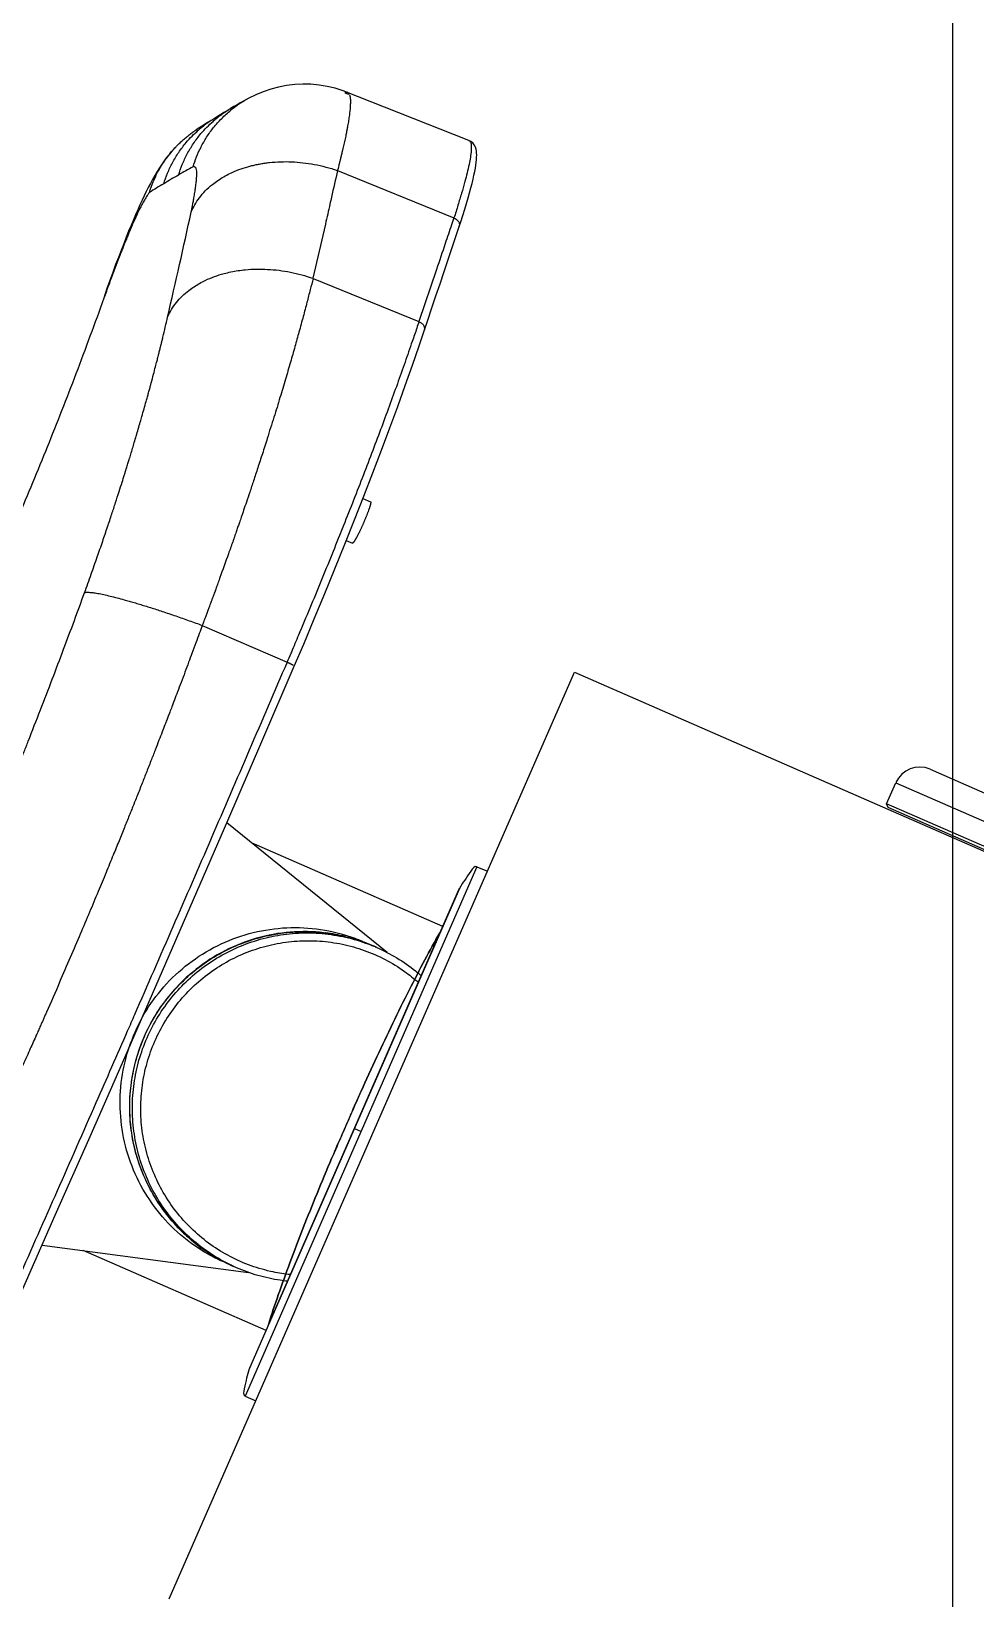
# Model space of a CAD drawing. Header units: millimetres. Extents: x 1145859089 to 1147511753, y -1047484727 to -1047247487.
# Drawn here: x 1146004981.5 to 1146005144.9, y -1047431132 to -1047430860.8 of the extents above; entities that cross this region are included whole.
import ezdxf
from ezdxf.xclip import XClip

# ---------------------------------------------------------------- set-up
doc = ezdxf.new("R2010")
doc.units = ezdxf.units.MM
doc.header["$LTSCALE"] = 100
doc.header["$MEASUREMENT"] = 0
doc.header["$XCLIPFRAME"] = 2
doc.layers.get('0').update_dxf_attribs({"linetype": 'CONTINUOUS'})
doc.layers.add('XREF', color=135, linetype='CONTINUOUS')
doc.layers.add('단지배치도$0$W240910', color=135, linetype='CONTINUOUS')

# ---------------------------------------------------------------- blocks, each defined once
blk = doc.blocks.new('단지배치도$0$zw$9902')
at = {"layer": '단지배치도$0$W240910', "ltscale": 5}
blk.add_line((67000.06, -51499.98), (67000.06, -67681.69), dxfattribs=at)
at = {"layer": '단지배치도$0$W240910', "linetype": 'ByBlock', "ltscale": 20}
for p, q in [((66880.79, -59501.94), (66879.51, -59502.47)), ((66882.11, -59501.49), (66880.79, -59501.94)), ((66883.46, -59501.14), (66882.11, -59501.49)), ((66884.84, -59500.87), (66883.46, -59501.14)), ((66886.24, -59500.71), (66884.84, -59500.87)), ((66887.65, -59500.64), (66886.24, -59500.71)), ((66889.06, -59500.66), (66887.65, -59500.64)), ((66890.47, -59500.79), (66889.06, -59500.66)), ((66891.88, -59501.02), (66890.47, -59500.79)), ((66893.27, -59501.34), (66891.88, -59501.02)), ((66894.63, -59501.76), (66893.27, -59501.34)), ((66916.4, -59510.37), (66894.63, -59501.76)), ((66875.72, -59504.52), (66875.15, -59504.87)), ((66876.27, -59504.19), (66875.72, -59504.52)), ((66876.83, -59503.87), (66876.27, -59504.19)), ((66877.38, -59503.56), (66876.83, -59503.87)), ((66877.92, -59503.26), (66877.38, -59503.56)), ((66878.28, -59503.08), (66877.47, -59503.54)), ((66878.28, -59503.08), (66877.92, -59503.26)), ((66879.51, -59502.47), (66878.28, -59503.08)), ((66871.16, -59507.28), (66870.63, -59507.61)), ((66871.69, -59506.96), (66871.16, -59507.28)), ((66871.78, -59506.94), (66871.36, -59507.23)), ((66872.18, -59506.68), (66871.69, -59506.96)), ((66872.34, -59506.57), (66872.18, -59506.68)), ((66872.9, -59506.21), (66872.34, -59506.57)), ((66873.45, -59505.87), (66872.9, -59506.21)), ((66874, -59505.54), (66873.45, -59505.87)), ((66874.54, -59505.23), (66874, -59505.54)), ((66874.58, -59505.23), (66874.15, -59505.52)), ((66875.01, -59504.96), (66874.54, -59505.23)), ((66875.15, -59504.87), (66875.01, -59504.96)), ((66869, -59508.69), (66868.61, -59508.96)), ((66869.55, -59508.31), (66869, -59508.69)), ((66870.09, -59507.96), (66869.55, -59508.31)), ((66870.63, -59507.61), (66870.09, -59507.96)), ((66864.86, -59512.4), (66864.31, -59513.07)), ((66865.44, -59511.75), (66864.86, -59512.4)), ((66865.71, -59511.46), (66865.44, -59511.75)), ((66916.73, -59510.54), (66916.39, -59510.36)), ((66916.39, -59510.37), (66916.4, -59510.37)), ((66916.4, -59510.37), (66916.41, -59510.37)), ((66917.06, -59510.81), (66916.73, -59510.54)), ((66917.33, -59511.15), (66917.06, -59510.81)), ((66917.51, -59511.51), (66917.33, -59511.15)), ((66917.62, -59511.86), (66917.51, -59511.51)), ((66917.69, -59512.19), (66917.62, -59511.86)), ((66917.73, -59512.54), (66917.69, -59512.19)), ((66917.74, -59512.91), (66917.73, -59512.54)), ((66862.86, -59515.1), (66862.43, -59515.77)), ((66863.31, -59514.43), (66862.86, -59515.1)), ((66863.79, -59513.75), (66863.31, -59514.43)), ((66864.31, -59513.07), (66863.79, -59513.75)), ((66917.4, -59515.77), (66917.51, -59515.19)), ((66917.51, -59515.19), (66917.59, -59514.65)), ((66917.59, -59514.65), (66917.66, -59514.16)), ((66917.66, -59514.16), (66917.71, -59513.71)), ((66917.71, -59513.71), (66917.73, -59513.29)), ((66917.73, -59513.29), (66917.74, -59512.91)), ((66861.27, -59517.81), (66860.9, -59518.51)), ((66861.64, -59517.12), (66861.27, -59517.81)), ((66862.03, -59516.44), (66861.64, -59517.12)), ((66862.43, -59515.77), (66862.03, -59516.44)), ((66893.65, -59515.58), (66913.78, -59523.78)), ((66916.74, -59518.59), (66916.94, -59517.8)), ((66916.94, -59517.8), (66917.11, -59517.07)), ((66917.11, -59517.07), (66917.27, -59516.39)), ((66917.27, -59516.39), (66917.4, -59515.77)), ((66859.82, -59520.73), (66859.46, -59521.53)), ((66860.18, -59519.97), (66859.82, -59520.73)), ((66860.54, -59519.23), (66860.18, -59519.97)), ((66860.9, -59518.51), (66860.54, -59519.23)), ((66915.98, -59521.27), (66916.26, -59520.32)), ((66916.26, -59520.32), (66916.51, -59519.43)), ((66916.51, -59519.43), (66916.74, -59518.59)), ((66858.71, -59523.22), (66858.32, -59524.13)), ((66859.09, -59522.36), (66858.71, -59523.22)), ((66859.46, -59521.53), (66859.09, -59522.36)), ((66914.98, -59524.47), (66915.34, -59523.35)), ((66915.34, -59523.35), (66915.68, -59522.28)), ((66915.68, -59522.28), (66915.98, -59521.27)), ((66857.51, -59526.09), (66857.09, -59527.14)), ((66857.92, -59525.09), (66857.51, -59526.09)), ((66858.32, -59524.13), (66857.92, -59525.09)), ((66891.56, -59524.84), (66889.37, -59534.23)), ((66913.78, -59523.78), (66913.38, -59524.99)), ((66913.5, -59528.92), (66914.73, -59525.24)), ((66913.78, -59523.78), (66913.83, -59523.8)), ((66914.73, -59525.24), (66914.98, -59524.47)), ((66856.65, -59528.25), (66856.2, -59529.4)), ((66857.09, -59527.14), (66856.65, -59528.25)), ((66912.8, -59531), (66913.5, -59528.92)), ((66855.74, -59530.61), (66855.26, -59531.87)), ((66856.2, -59529.4), (66855.74, -59530.61)), ((66912.1, -59533.08), (66912.8, -59531)), ((66854.76, -59533.2), (66854.25, -59534.59)), ((66855.26, -59531.87), (66854.76, -59533.2)), ((66889.42, -59534.25), (66889.37, -59534.23)), ((66889.42, -59534.25), (66907.73, -59541.72)), ((66910.79, -59532.69), (66907.73, -59541.72)), ((66911.39, -59535.17), (66912.1, -59533.08)), ((66853.73, -59536.02), (66853.24, -59537.65)), ((66854.25, -59534.59), (66853.73, -59536.02)), ((66910.69, -59537.27), (66911.39, -59535.17)), ((66909.26, -59541.48), (66909.97, -59539.37)), ((66909.97, -59539.37), (66910.69, -59537.27)), ((66907.73, -59541.72), (66907.78, -59541.74)), ((66908.69, -59543.17), (66909.26, -59541.48)), ((66907.76, -59545.93), (66908.69, -59543.16)), ((66906.61, -59549.29), (66907.76, -59545.93)), ((66905.38, -59552.78), (66906.61, -59549.29)), ((66904.08, -59556.39), (66905.38, -59552.78)), ((66902.71, -59560.12), (66904.08, -59556.39)), ((66901.27, -59563.97), (66902.71, -59560.12)), ((66899.77, -59567.91), (66901.27, -59563.97)), ((66898.21, -59571.94), (66899.77, -59567.91)), ((66896.59, -59576.05), (66898.21, -59571.94)), ((66898.05, -59572.33), (66899.38, -59572.91)), ((66894.92, -59580.24), (66896.59, -59576.05)), ((66893.21, -59584.49), (66894.92, -59580.24)), ((66895.18, -59579.58), (66896.26, -59580.05)), ((66891.44, -59588.8), (66893.21, -59584.49)), ((66889.64, -59593.15), (66891.44, -59588.8)), ((66887.8, -59597.53), (66889.64, -59593.15)), ((66870.25, -59594.31), (66884.97, -59600.69)), ((66885.67, -59598.95), (66885.6, -59599.11)), ((66886.17, -59601.36), (66887.8, -59597.53)), ((66880.58, -59614.39), (66886.17, -59601.36)), ((66864.54, -59762.76), (66934.67, -59602.42)), ((66934.67, -59602.42), (67085.01, -59668.18)), ((66874.68, -59628.06), (66880.58, -59614.39)), ((66996.2, -59619.2), (67084.06, -59657.63)), ((66988.67, -59625.18), (66990.27, -59621.52)), ((66990.27, -59621.52), (67082.26, -59661.75)), ((67080.66, -59665.41), (66988.67, -59625.18)), ((66988.93, -59625.84), (66988.67, -59625.18)), ((67080.46, -59665.87), (66988.93, -59625.84)), ((66868.76, -59641.74), (66874.68, -59628.06)), ((66902.22, -59650.9), (66874.5, -59628.49)), ((66911.86, -59646.41), (66878.76, -59631.93)), ((66911.86, -59646.41), (66878.76, -59631.93)), ((66917.77, -59636.06), (66877.7, -59727.68)), ((66917.77, -59636.06), (66919.6, -59636.86)), ((66914.74, -59639.82), (66878.42, -59722.87)), ((66914.72, -59639.86), (66881.67, -59715.43)), ((66862.81, -59655.42), (66868.76, -59641.74)), ((66899.93, -59649.81), (66899.94, -59649.82)), ((66899.94, -59649.82), (66899.97, -59649.83)), ((66900.43, -59650.03), (66899.97, -59649.83)), ((66856.83, -59669.09), (66862.81, -59655.42)), ((66850.84, -59682.75), (66856.83, -59669.09)), ((66895.91, -59679.05), (66894.42, -59682.44)), ((66895.91, -59679.05), (66895.93, -59679.01)), ((66895.94, -59678.97), (66895.93, -59679.01)), ((66844.82, -59696.39), (66850.84, -59682.75)), ((66894.39, -59682.52), (66894.4, -59682.49)), ((66894.42, -59682.44), (66894.4, -59682.49)), ((66896.57, -59681.36), (66897.74, -59681.86)), ((66838.79, -59710.01), (66844.82, -59696.39)), ((66842.54, -59701.54), (66878.26, -59706.28)), ((66881.29, -59716.32), (66849.65, -59702.48)), ((66881.29, -59716.32), (66849.65, -59702.48)), ((66875.69, -59705.25), (66875.68, -59705.24)), ((66875.72, -59705.26), (66875.69, -59705.25)), ((66876.19, -59705.46), (66875.72, -59705.26)), ((66878.48, -59722.74), (66878.41, -59722.9)), ((66878.42, -59722.87), (66878.41, -59722.9)), ((66877.7, -59727.68), (66879.53, -59728.48))]:
    blk.add_line(p, q, dxfattribs=at)
at = {"layer": '단지배치도$0$W240910'}
blk.add_arc((56404.25, -57219.78, 0), 12756.72, 322.50733, 9.110085, dxfattribs=at)
at = {"layer": '단지배치도$0$W240910', "linetype": 'ByBlock', "ltscale": 20}
for centre, radius, start, end in [((66887.57, -59520.37), 19.62, 120.9774, 129.0269), ((66882.46, -59523.42), 19.63, 124.4415, 131.1), ((66885.04, -59521.87), 19.64, 123.6465, 129.8617), ((66916.28, -59510.68), 0.338, 64.6892, 66.3966), ((66878.78, -59535.53), 22.95, 116.1435, 123.4083), ((66875.72, -59540.5), 25.66, 118.2133, 124.7299), ((66877.28, -59538.03), 24.35, 117.2016, 124.1986), ((65937.14, -59322.88), 952.4, 346.76425, 347.88395), ((67110.2, -59629.57), 272.91, 160.0577, 160.317), ((66806.34, -59565.32), 86.17, 335.7823, 336.9152), ((66994.4, -59623.32), 4.5, 66.3767, 156.3767), ((66887.89, -59677.37), 30.07, 82.9248, 83.6602), ((66887.9, -59677.27), 29.98, 76.3621, 82.9299), ((66887.89, -59677.34), 30.05, 74.8236, 76.3619), ((66887.87, -59677.4), 30.1, 73.2892, 74.8238), ((66887.87, -59677.41), 30.12, 70.4072, 73.2894), ((66887.88, -59677.37), 30.08, 69.828, 70.4069), ((66887.92, -59677.27), 29.96, 66.3792, 69.8301), ((66888.39, -59677.56), 30.04, 66.3767, 67.3397), ((66886.4, -59676.91), 30.36, 150.951, 161.7514), ((67349.28, -59881.38), 496.46, 156.1635, 156.3771), ((67350.76, -59878), 496.46, 156.3763, 156.5898), ((66887.74, -59677.7), 30.07, 229.0932, 229.8286), ((66887.68, -59677.77), 29.98, 229.8235, 236.3912), ((66887.72, -59677.71), 30.05, 236.3915, 237.9297), ((66887.75, -59677.66), 30.1, 237.9296, 239.4642), ((66887.76, -59677.65), 30.12, 239.464, 242.3461), ((66887.74, -59677.69), 30.08, 242.3465, 242.9254), ((66887.69, -59677.79), 29.96, 242.9233, 246.3741)]:
    blk.add_arc(centre, radius, start, end, dxfattribs=at)
for points, start_tangent, end_tangent in [([(66894.92, -59502.13), (66895.43, -59502.06), (66895.68, -59502.34), (66895.75, -59502.51)], (0.964564, 0.26385), (0.302769, -0.953064)), ([(66895.75, -59502.51), (66895.8, -59502.71), (66895.88, -59503.49), (66895.87, -59504.17), (66895.82, -59504.98)], (0.302769, -0.953064), (-0.213293, -0.976988)), ([(66866.15, -59516.37), (66866.79, -59514.54), (66867.65, -59512.71), (66868.73, -59510.91), (66870.02, -59509.2), (66871.04, -59508.08), (66872.11, -59507.08), (66872.45, -59506.79)], (0.283665, 0.958923), (0.767619, 0.640907)), ([(66868.67, -59514.93), (66869.26, -59513.23), (66870.03, -59511.52), (66871.01, -59509.81), (66872.2, -59508.15), (66873.61, -59506.58), (66875.21, -59505.12)], (0.282322, 0.95932), (0.776927, 0.629591)), ([(66895.82, -59504.98), (66895.73, -59505.78), (66895.6, -59506.69), (66895.53, -59507.13), (66895.44, -59507.64), (66895.36, -59508.09), (66895.26, -59508.67), (66895.11, -59509.4), (66895.02, -59509.87), (66894.92, -59510.34), (66894.47, -59512.28), (66894.31, -59512.96), (66894.16, -59513.57), (66894.02, -59514.12), (66893.87, -59514.73), (66893.74, -59515.21), (66893.65, -59515.58)], (-0.213293, -0.976988), (-0.338787, -0.940863)), ([(66863.59, -59517.89), (66864.24, -59516.06), (66865.1, -59514.23), (66866.18, -59512.44), (66867.47, -59510.74), (66868.49, -59509.62), (66869.56, -59508.62)], (0.285321, 0.958432), (0.753606, 0.657326)), ([(66865.71, -59511.46), (66866.1, -59511.06), (66866.71, -59510.48), (66867.34, -59509.94), (66867.98, -59509.42), (66868.61, -59508.96)], (0.690076, 0.723737), (0.817965, 0.575267)), ([(66861.11, -59519.41), (66861.77, -59517.54), (66862.65, -59515.66), (66863.39, -59514.41), (66864.17, -59513.29), (66864.95, -59512.3), (66865.52, -59511.67), (66865.71, -59511.46)], (0.282715, 0.959204), (0.690076, 0.723737)), ([(66916.42, -59510.38), (66916.67, -59510.66), (66916.79, -59511.24), (66916.79, -59512.12), (66916.65, -59513.27)], (0.904017, -0.427496), (-0.15574, -0.987798)), ([(66868.33, -59522.79), (66868.94, -59521.53), (66869.75, -59520.3), (66870.77, -59519.11), (66872, -59517.99), (66872.96, -59517.28), (66873.97, -59516.65), (66875.01, -59516.11), (66876.58, -59515.43), (66878.12, -59514.92), (66878.85, -59514.73), (66879.6, -59514.56), (66880.35, -59514.42), (66881.11, -59514.29), (66881.88, -59514.2), (66883.81, -59514.06), (66885.74, -59514.07), (66887.65, -59514.22), (66889.63, -59514.52), (66891.64, -59514.97), (66893.65, -59515.58)], (0.375347, 0.926884), (0.945069, -0.32687)), ([(66868.33, -59522.79), (66868.46, -59522.19), (66868.57, -59521.61), (66868.71, -59520.86), (66868.78, -59520.47), (66868.85, -59520.09), (66869, -59519.15), (66869.09, -59518.53), (66869.16, -59517.99), (66869.21, -59517.53), (66869.25, -59517.15), (66869.28, -59516.55), (66869.29, -59516.07), (66869.28, -59515.68), (66869.21, -59515.24), (66868.67, -59514.93)], (0.20615, 0.97852), (-0.887721, -0.460381)), ([(66916.65, -59513.27), (66916.41, -59514.53), (66916.08, -59515.99), (66915.7, -59517.46)], (-0.15574, -0.987798), (-0.25997, -0.965617)), ([(66893.65, -59515.58), (66892.61, -59520.19), (66892.34, -59521.4), (66891.56, -59524.84)], (-0.216053, -0.976382), (-0.227817, -0.973704)), ([(66915.7, -59517.46), (66915.65, -59517.66), (66915.12, -59519.52), (66914.5, -59521.56), (66913.78, -59523.78)], (-0.25997, -0.965617), (-0.379131, -0.925343)), ([(66861.11, -59519.41), (66860.82, -59519.76), (66860.59, -59520.09), (66860.35, -59520.49), (66860.12, -59520.88), (66859.9, -59521.28), (66859.71, -59521.64), (66859.51, -59522.03), (66859.24, -59522.57), (66858.9, -59523.3), (66858.67, -59523.8), (66858.45, -59524.3), (66858.24, -59524.77), (66858.04, -59525.22), (66857.87, -59525.62), (66857.7, -59526.02), (66857.49, -59526.51), (66857.2, -59527.22), (66856.85, -59528.09), (66856.48, -59529), (66856.17, -59529.79), (66855.91, -59530.47), (66855.7, -59531)], (-0.712693, -0.701476), (-0.360578, -0.932729)), ([(66913.38, -59524.99), (66912.29, -59528.22), (66910.79, -59532.69)], (-0.317506, -0.948256), (-0.319444, -0.947605)), ([(66913.83, -59523.8), (66914.2, -59524.02), (66914.55, -59524.36), (66914.76, -59524.84), (66914.73, -59525.24)], (0.916133, -0.400875), (-0.302342, -0.9532)), ([(66855.7, -59531), (66855.53, -59531.44), (66855.36, -59531.88), (66855.19, -59532.34), (66855.02, -59532.8), (66854.84, -59533.26), (66854.66, -59533.74), (66854.49, -59534.21), (66853.86, -59535.91), (66853.65, -59536.49)], (-0.360578, -0.932729), (-0.340955, -0.94008)), ([(66864.25, -59540.95), (66864.92, -59539.64), (66865.78, -59538.42), (66866.79, -59537.31), (66867.93, -59536.32), (66868.82, -59535.69), (66869.77, -59535.11), (66870.77, -59534.59), (66872.36, -59533.93), (66874.02, -59533.41), (66875.21, -59533.12), (66876.44, -59532.9), (66877.7, -59532.75), (66879.62, -59532.64), (66881.56, -59532.68), (66883.53, -59532.85), (66885.51, -59533.17), (66887.47, -59533.63), (66889.37, -59534.23)], (0.390726, 0.920507), (0.943865, -0.330332)), ([(66889.42, -59534.25), (66888.93, -59536.19), (66888.37, -59538.39), (66887.72, -59540.83), (66886.98, -59543.53), (66886.28, -59546.04), (66885.51, -59548.75), (66884.65, -59551.69), (66883.7, -59554.86), (66882.65, -59558.27), (66881.5, -59561.93)], (-0.18097, -0.983489), (-0.269085, -0.963116)), ([(66853.24, -59537.65), (66850.82, -59544.26), (66848.38, -59550.76), (66845.91, -59557.15), (66843.41, -59563.43), (66840.89, -59569.61), (66838.35, -59575.67), (66835.8, -59581.6), (66833.24, -59587.39), (66830.69, -59593.02), (66828.16, -59598.48), (66825.65, -59603.75), (66823.16, -59608.84), (66820.69, -59613.76), (66819.03, -59617)], (-0.339114, -0.940745), (-0.458632, -0.888626)), ([(66849.87, -59588.66), (66851.03, -59585.44), (66852.07, -59582.46), (66853.02, -59579.73), (66853.85, -59577.26), (66854.6, -59575.03), (66855.24, -59573.06), (66855.86, -59571.14), (66856.38, -59569.53), (66856.79, -59568.21), (66856.97, -59567.62), (66857.13, -59567.11), (66857.26, -59566.69), (66857.39, -59566.29), (66857.61, -59565.57), (66857.88, -59564.68), (66858.19, -59563.65), (66858.49, -59562.65), (66858.82, -59561.53), (66859.18, -59560.32), (66859.53, -59559.11), (66859.81, -59558.13), (66860.54, -59555.54), (66860.65, -59555.16), (66860.76, -59554.77), (66860.86, -59554.4), (66860.96, -59554.03), (66861.06, -59553.66), (66861.16, -59553.31), (66861.25, -59552.96), (66861.41, -59552.37), (66861.82, -59550.83), (66862.15, -59549.55), (66862.42, -59548.52), (66862.63, -59547.71), (66862.77, -59547.14), (66862.86, -59546.79), (66863.03, -59546.11), (66863.17, -59545.54), (66863.31, -59544.97), (66863.44, -59544.41), (66864.25, -59540.95)], (0.341725, 0.9398), (0.21837, 0.975866)), ([(66907.73, -59541.72), (66906.99, -59543.99)], (-0.286065, -0.95821), (-0.329173, -0.94427)), ([(66907.78, -59541.74), (66908.26, -59542.03), (66908.6, -59542.44), (66908.72, -59542.8), (66908.69, -59543.16)], (0.915704, -0.401853), (-0.304926, -0.952376)), ([(66906.99, -59543.99), (66906.58, -59545.15), (66905.34, -59548.75), (66904.01, -59552.5), (66902.6, -59556.39), (66901.11, -59560.41), (66899.55, -59564.55), (66897.92, -59568.8)], (-0.329173, -0.94427), (-0.360802, -0.932642)), ([(66881.5, -59561.93), (66880.65, -59564.6), (66879.85, -59567.05), (66879.12, -59569.27), (66878.46, -59571.25), (66877.88, -59572.98), (66877.4, -59574.38), (66877, -59575.55), (66876.68, -59576.5), (66876.43, -59577.21), (66876.31, -59577.56), (66876.18, -59577.93), (66876.04, -59578.32), (66875.87, -59578.83), (66875.51, -59579.85), (66874.78, -59581.91), (66873.3, -59586.04), (66873.13, -59586.53), (66872.96, -59586.99), (66872.8, -59587.42), (66872.66, -59587.82), (66872.52, -59588.19), (66872.4, -59588.53), (66872.11, -59589.32), (66871.97, -59589.7), (66871.8, -59590.18), (66871.67, -59590.52), (66871.5, -59590.98), (66871.28, -59591.55), (66871.02, -59592.24), (66870.79, -59592.86), (66870.59, -59593.41), (66870.41, -59593.89), (66870.25, -59594.31)], (-0.269085, -0.963116), (-0.374422, -0.927259)), ([(66897.92, -59568.8), (66896.22, -59573.15), (66894.46, -59577.59), (66892.65, -59582.1), (66890.78, -59586.68), (66888.87, -59591.31), (66886.91, -59595.97), (66885.67, -59598.95)], (-0.360802, -0.932642), (-0.391521, -0.920169)), ([(66899.38, -59572.91), (66899.4, -59572.93), (66899.41, -59572.95), (66899.41, -59572.98), (66899.41, -59573.02), (66899.41, -59573.07), (66899.4, -59573.13), (66899.39, -59573.2), (66899.37, -59573.28), (66899.35, -59573.36), (66899.33, -59573.46), (66899.3, -59573.56), (66899.27, -59573.68), (66899.23, -59573.79), (66899.19, -59573.92), (66899.14, -59574.06), (66899.1, -59574.2), (66899.04, -59574.34), (66898.99, -59574.5), (66898.93, -59574.65), (66898.87, -59574.82), (66898.81, -59574.98), (66898.74, -59575.16), (66898.67, -59575.33), (66898.6, -59575.51), (66898.52, -59575.69), (66898.45, -59575.87), (66898.37, -59576.06), (66898.29, -59576.25), (66898.21, -59576.43), (66898.13, -59576.62), (66898.05, -59576.81), (66897.97, -59576.99), (66897.88, -59577.18), (66897.8, -59577.36), (66897.72, -59577.54), (66897.63, -59577.72), (66897.55, -59577.89), (66897.47, -59578.06), (66897.39, -59578.23), (66897.31, -59578.39), (66897.23, -59578.54), (66897.15, -59578.69), (66897.08, -59578.84), (66897.01, -59578.97), (66896.94, -59579.1), (66896.87, -59579.23), (66896.8, -59579.34), (66896.74, -59579.45), (66896.68, -59579.55), (66896.62, -59579.64), (66896.57, -59579.73), (66896.52, -59579.8), (66896.47, -59579.87), (66896.43, -59579.92), (66896.39, -59579.97), (66896.36, -59580), (66896.33, -59580.03), (66896.3, -59580.05), (66896.28, -59580.06), (66896.26, -59580.05)], (0.9162, -0.400722), (-0.9162, 0.400722)), ([(66798.99, -59705.72), (66801.59, -59700.59), (66804.24, -59695.26), (66806.94, -59689.75), (66809.7, -59684.05), (66812.47, -59678.24), (66813.09, -59676.93), (66813.83, -59675.35), (66814.56, -59673.8), (66815.26, -59672.28), (66815.95, -59670.8), (66816.62, -59669.35), (66818.35, -59665.57), (66819.96, -59662.05), (66821.43, -59658.78), (66822.77, -59655.77), (66823.98, -59653.02), (66824.85, -59651.05), (66825.65, -59649.23), (66826.37, -59647.57), (66827.12, -59645.83), (66827.94, -59643.93), (66829.08, -59641.27), (66830.32, -59638.35), (66831.67, -59635.16), (66833.11, -59631.7), (66834.65, -59627.97), (66836.44, -59623.56), (66838.35, -59618.83), (66838.74, -59617.85), (66839.09, -59616.97), (66839.44, -59616.1), (66839.78, -59615.23), (66840.12, -59614.36), (66842.25, -59608.93), (66844.3, -59603.6), (66846.25, -59598.44), (66848.11, -59593.46), (66849.87, -59588.66)], (0.4531, 0.89146), (0.342728, 0.939435)), ([(66849.87, -59588.66), (66850.63, -59588.57), (66851.29, -59588.63), (66852.16, -59588.76), (66853.19, -59588.97), (66854.32, -59589.23), (66855.51, -59589.53), (66856.72, -59589.85), (66857.57, -59590.09), (66858.46, -59590.35), (66859.38, -59590.63), (66860.33, -59590.92), (66861.31, -59591.23), (66862.3, -59591.54), (66863.3, -59591.87), (66865.66, -59592.67), (66868, -59593.49), (66870.25, -59594.31)], (0.898416, 0.439145), (0.938445, -0.345429)), ([(66870.25, -59594.31), (66869.73, -59595.72), (66869.14, -59597.33), (66868.46, -59599.15), (66867.89, -59600.68), (66867.26, -59602.37), (66866.57, -59604.2), (66865.96, -59605.81), (66865.43, -59607.2), (66864.99, -59608.37), (66864.63, -59609.32), (66864.36, -59610.01), (66864.1, -59610.69), (66863.79, -59611.51), (66863.31, -59612.74), (66862.75, -59614.19), (66862.1, -59615.87), (66861.36, -59617.76), (66860.53, -59619.87), (66859.74, -59621.88), (66858.88, -59624.04), (66858.49, -59625.01), (66858.28, -59625.53), (66858.12, -59625.94), (66857.96, -59626.35), (66857.79, -59626.77), (66857.61, -59627.21), (66856.77, -59629.29), (66855.85, -59631.57), (66854.84, -59634.04), (66853.59, -59637.08), (66852.22, -59640.38), (66850.74, -59643.92), (66849.14, -59647.71), (66847.41, -59651.75), (66845.56, -59656.03)], (-0.339098, -0.940751), (-0.386707, -0.922203)), ([(66884.92, -59600.67), (66878.37, -59615.92), (66871.79, -59631.18), (66865.17, -59646.44), (66858.52, -59661.69)], (-0.393219, -0.919445), (-0.400438, -0.916324)), ([(66884.97, -59600.69), (66885.2, -59600.79)], (0.917189, -0.398452), (0.911056, -0.412283)), ([(66885.2, -59600.79), (66885.4, -59600.89), (66885.81, -59601.1), (66886.17, -59601.36)], (0.911056, -0.412283), (-0.85197, -0.52359)), ([(66917.77, -59636.06), (66916.75, -59636.82), (66914.74, -59639.82)], (-0.9162, 0.400722), (-0.514687, -0.857378)), ([(66859.85, -59662.17), (66863.11, -59657.42), (66867.31, -59653.3), (66872.21, -59650.07), (66877.65, -59647.85), (66883.4, -59646.73), (66889.27, -59646.74), (66895.01, -59647.89), (66898, -59648.97)], (0.485562, 0.874202), (0.920675, -0.39033)), ([(66891.21, -59647.48), (66888.44, -59647.3), (66882.54, -59647.77), (66876.85, -59649.39), (66871.58, -59652.09), (66866.94, -59655.77), (66863.09, -59660.28), (66860.2, -59665.45)], (-0.993884, 0.110426), (-0.400765, -0.916181)), ([(66860.23, -59665.47), (66862.14, -59661.81), (66864.53, -59658.44), (66867.35, -59655.43), (66870.55, -59652.83), (66874.08, -59650.69), (66877.86, -59649.05), (66881.83, -59647.94), (66885.9, -59647.38), (66890.02, -59647.39), (66894.1, -59647.95), (66898.05, -59649.07), (66899.93, -59649.81)], (0.400722, 0.9162), (0.91678, -0.399393)), ([(66860.7, -59665.67), (66862.61, -59662.01), (66864.99, -59658.64), (66867.81, -59655.63), (66871.01, -59653.03), (66874.54, -59650.89), (66878.32, -59649.25), (66882.29, -59648.14), (66886.37, -59647.58), (66890.48, -59647.59), (66894.56, -59648.16), (66898.52, -59649.27), (66899.96, -59649.83)], (0.400722, 0.9162), (0.922805, -0.385266)), ([(66895.94, -59678.97), (66897.73, -59674.93), (66900.45, -59668.98), (66906.06, -59657.4), (66908.79, -59652.15), (66911.35, -59647.5), (66911.47, -59647.29)], (0.400895, 0.916124), (0.496865, 0.867828)), ([(66911.47, -59647.29), (66911.35, -59647.5), (66908.79, -59652.15), (66906.06, -59657.4), (66900.45, -59668.98), (66897.73, -59674.93), (66896.23, -59678.31)], (-0.496865, -0.867828), (-0.402215, -0.915545)), ([(66845.56, -59656.03), (66843.28, -59661.26), (66843.02, -59661.84), (66842.76, -59662.43), (66842.51, -59663.01), (66842.25, -59663.6), (66841.9, -59664.38), (66841.52, -59665.24), (66840.99, -59666.41), (66840.48, -59667.55), (66839.89, -59668.88), (66839.2, -59670.41), (66838.79, -59671.32), (66838.56, -59671.81), (66838.34, -59672.3), (66838.12, -59672.79), (66837.89, -59673.28), (66837.67, -59673.78), (66837.44, -59674.28), (66835.57, -59678.36), (66833.6, -59682.61), (66833.15, -59683.59), (66832.69, -59684.58), (66832.22, -59685.57), (66831.72, -59686.63), (66831.06, -59688.03), (66830.43, -59689.37), (66829.83, -59690.64), (66828.59, -59693.24), (66827.49, -59695.53), (66826.54, -59697.51), (66825.73, -59699.17), (66825.28, -59700.1), (66824.89, -59700.9), (66824.56, -59701.57), (66824.16, -59702.4), (66823.62, -59703.49), (66822.94, -59704.86), (66822.27, -59706.22), (66821.5, -59707.77), (66820.71, -59709.36), (66820.04, -59710.7), (66818.99, -59712.78), (66818.07, -59714.61), (66817.26, -59716.21)], (-0.386707, -0.922203), (-0.455888, -0.890037)), ([(66858.52, -59661.69), (66857.28, -59664.52)], (-0.400438, -0.916324), (-0.40075, -0.916188)), ([(66857.28, -59664.52), (66851.84, -59676.94), (66845.14, -59692.16), (66838.41, -59707.37), (66831.74, -59722.37)], (-0.40075, -0.916188), (-0.407598, -0.913162)), ([(66873.75, -59704.39), (66871.27, -59703.13), (66866.48, -59699.76), (66862.44, -59695.51), (66859.29, -59690.56), (66857.16, -59685.09), (66856.13, -59679.31), (66856.23, -59673.43), (66857.47, -59667.68), (66857.56, -59667.4)], (-0.911505, 0.411289), (0.313171, 0.949697)), ([(66860.2, -59665.45), (66858.36, -59671.09), (66857.66, -59676.98), (66858.11, -59682.88), (66859.71, -59688.59), (66862.39, -59693.86), (66866.04, -59698.51), (66868.05, -59700.43)], (-0.400765, -0.916181), (0.755776, -0.65483)), ([(66875.68, -59705.24), (66873.87, -59704.37), (66870.36, -59702.22), (66867.18, -59699.62), (66864.38, -59696.6), (66862.02, -59693.22), (66860.14, -59689.56), (66858.78, -59685.67), (66857.96, -59681.63), (66857.69, -59677.51), (66857.99, -59673.39), (66858.84, -59669.36), (66860.23, -59665.47)], (-0.915618, 0.40205), (0.400722, 0.9162)), ([(66876.19, -59705.46), (66874.33, -59704.57), (66870.82, -59702.43), (66867.64, -59699.82), (66864.84, -59696.8), (66862.48, -59693.43), (66860.6, -59689.76), (66859.24, -59685.87), (66858.42, -59681.83), (66858.15, -59677.71), (66858.45, -59673.6), (66859.3, -59669.56), (66860.7, -59665.67)], (-0.9162, 0.400722), (0.400722, 0.9162)), ([(66895.94, -59678.97), (66896.23, -59678.31)], (0.400895, 0.916124), (0.402215, 0.915545)), ([(66894.39, -59682.52), (66892.64, -59686.58), (66890.11, -59692.61), (66885.42, -59704.6), (66883.41, -59710.17), (66881.74, -59715.2), (66881.67, -59715.43)], (-0.400551, -0.916275), (-0.299936, -0.953959)), ([(66881.67, -59715.43), (66881.74, -59715.2), (66883.41, -59710.17), (66885.42, -59704.6), (66890.11, -59692.61), (66892.64, -59686.58), (66894.1, -59683.18)], (0.299936, 0.953959), (0.399232, 0.91685)), ([(66894.39, -59682.52), (66894.1, -59683.18)], (-0.400551, -0.916275), (-0.399232, -0.91685)), ([(66877.7, -59727.68), (66877.57, -59726.42), (66878.41, -59722.9)], (-0.9162, 0.400722), (0.280169, 0.959951))]:
    blk.add_spline(points, degree=3, dxfattribs=dict(at, start_tangent=start_tangent, end_tangent=end_tangent))
for points, knots in [([(66862.04, -59666.26), (66862.57, -59665.05), (66863.79, -59662.7), (66866.09, -59659.47), (66868.8, -59656.57), (66871.88, -59654.07), (66875.27, -59652.01), (66878.9, -59650.44), (66882.72, -59649.37), (66886.64, -59648.84), (66890.59, -59648.84), (66894.51, -59649.39), (66898.32, -59650.46), (66901.94, -59652.04), (66905.05, -59653.95), (66906.88, -59655.4), (66907.64, -59656.07)], [0, 0, 0, 0, 3.956531, 7.912519, 11.867416, 15.82085, 19.772505, 23.722097, 27.669651, 31.615273, 35.55921, 39.50186, 43.443683, 47.385235, 51.327059, 54.361858, 54.361858, 54.361858, 54.361858]), ([(66900.43, -59650.03), (66901.63, -59650.56), (66903.97, -59651.77), (66906.48, -59653.52), (66907.82, -59654.64), (66908.14, -59654.92)], [0, 0, 0, 0, 3.942487, 7.885538, 9.158562, 9.158562, 9.158562, 9.158562]), ([(66885.51, -59706.66), (66884.5, -59706.55), (66882.2, -59706.2), (66878.69, -59705.21), (66875.06, -59703.62), (66871.69, -59701.56), (66868.63, -59699.05), (66865.94, -59696.15), (66863.68, -59692.9), (66861.87, -59689.38), (66860.56, -59685.64), (66859.77, -59681.76), (66859.52, -59677.8), (66859.8, -59673.84), (66860.62, -59669.96), (66861.51, -59667.47), (66862.04, -59666.26)], [36.468695, 36.468695, 36.468695, 36.468695, 39.50186, 43.443683, 47.385235, 51.327059, 55.269708, 59.213647, 63.159266, 67.10682, 71.056403, 75.008062, 78.961505, 82.916401, 86.872392, 90.828922, 90.828922, 90.828922, 90.828922]), ([(66885.01, -59707.81), (66884.59, -59707.76), (66882.86, -59707.54), (66879.87, -59706.89), (66877.39, -59705.99), (66876.19, -59705.46)], [38.244467, 38.244467, 38.244467, 38.244467, 39.515555, 43.458684, 47.401327, 47.401327, 47.401327, 47.401327])]:
    blk.add_open_spline(points, degree=3, knots=knots, dxfattribs=at)
blk = doc.blocks.new('단지배치도')
blk.add_blockref('단지배치도$0$zw$9902', (141034.19, 142437.16))

msp = doc.modelspace()

# ---------------------------------------------------------------- block references
at = {"layer": 'XREF'}
ref = msp.add_blockref('단지배치도', (1145797106.633357, -1047513806.462535), dxfattribs=at)
XClip(ref).set_block_clipping_path([(72982.4064819524, 34919.7593965302), (360382.4067475507, 255319.7593436702)])

doc.saveas('drawing.dxf')
